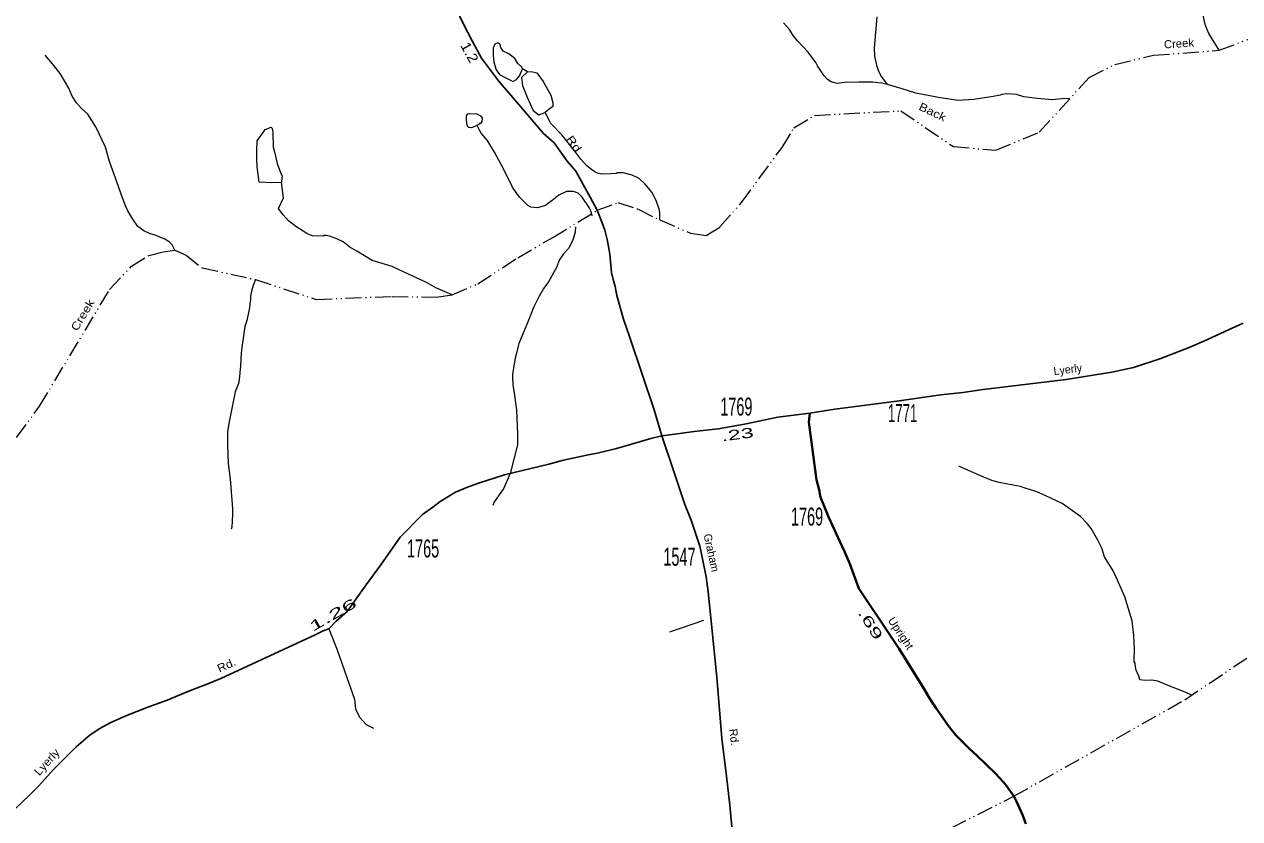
# Model space of a CAD drawing. Extents: x 449235 to 502391, y 194788 to 235774.
# Drawn here: x 455504 to 458542, y 212396 to 214381 of the extents above; entities that cross this region are included whole.
import ezdxf
from ezdxf.enums import TextEntityAlignment as Align

# ---------------------------------------------------------------- set-up
doc = ezdxf.new("R2010")
doc.units = 0
doc.header["$LTSCALE"] = 8
doc.linetypes.add('DASH_DOUBLE_DOT', pattern=[9.2, 5, -1.2, 0.3, -1.2, 0.3, -1.2])
for name, color, linetype, lineweight in [('11', 7, 'Continuous', 13), ('17', 7, 'Continuous', 40), ('32', 7, 'Continuous', 25), ('35', 7, 'Continuous', 13), ('59', 7, 'DASH_DOUBLE_DOT', 13), ('62', 7, 'Continuous', 13), ('8', 7, 'Continuous', 25)]:
    doc.layers.add(name, color=color, linetype=linetype, lineweight=lineweight)
doc.layers.add('21', color=7, linetype='Continuous')

msp = doc.modelspace()

# ---------------------------------------------------------------- linework, layer by layer
at = {"layer": '32'}
for points in [[(456935.898, 213916.193), (456918.872, 213949.042), (456882.719, 214014.323), (456860.899, 214039.341), (456828.529, 214084.948), (456802.137, 214108.172), (456715.652, 214209.896), (456698.242, 214229.005), (456689.818, 214239.683), (456646.575, 214296.447), (456623.574, 214340.071), (456601.111, 214382.784), (456575.277, 214437.3), (456528.726, 214524.708), (456510.755, 214556.18), (456486.664, 214603.115), (456467.008, 214640.208), (456413.341, 214735.928), (456358.361, 214840.298), (456336.393, 214882.468), (456299.052, 214954.278), (456287.075, 214983.612), (456280.897, 214994.29)], [(457097.477, 213352.789), (457078.329, 213417.54), (457018.118, 213598.194), (457001.719, 213643.834), (456985.432, 213703.408), (456980.675, 213725.33), (456976.101, 213743.537), (456971.954, 213760.733), (456967.501, 213806.493), (456964.311, 213825.927), (456961.194, 213843.476), (456955.034, 213866.593), (456948.655, 213884.577), (456935.898, 213916.193)], [(457467.439, 213409.238), (457529.719, 213418.715), (457685.413, 213439.055), (457794.778, 213454.536), (457849.679, 213461.052), (457900.996, 213468.25), (458108.566, 213493.277), (458222.809, 213511.709), (458276.961, 213523.424), (458342.896, 213544.722), (458416.24, 213573.555), (458452.412, 213588.866), (458514.342, 213617.258), (458551.161, 213634.386)], [(457467.439, 213409.238), (457388.062, 213398.824), (457304.706, 213382.014), (457238.438, 213370.211), (457178.347, 213362.905), (457130.05, 213356.723), (457097.477, 213352.789)], [(455482.973, 212421.445), (455517.061, 212454.363), (455540.039, 212477.748), (455577.335, 212518.531), (455633.791, 212574.846), (455669.048, 212605.302), (455693.098, 212621.345), (455718.938, 212635.462), (455758.255, 212652.478), (455812.863, 212674.675), (455861.336, 212692.056), (455896.738, 212707.15), (455928.249, 212719.555), (455958.297, 212730.598), (455995.137, 212745.773), (456231.235, 212854.847), (456251.066, 212864.89), (456265.274, 212870.46), (456283.711, 212888.911), (456311.342, 212913.281), (456356.331, 212976.424), (456395.502, 213029.757), (456443.829, 213099.084), (456499.844, 213155.68), (456525.562, 213174.03), (456543.908, 213188.542), (456582.125, 213211.497), (456611.601, 213224.442), (456639.187, 213234.376), (456704.687, 213255.316), (456815.429, 213281.626), (456852.1, 213291.437), (456910.251, 213303.894), (456940.578, 213310.076), (456984.382, 213320.754), (457007.969, 213327.498), (457070.147, 213346.016), (457097.477, 213352.789)], [(457294.777, 212160.157), (457288.404, 212202.705), (457267.892, 212429.095), (457259.113, 212501.792), (457248.074, 212595.677), (457235.099, 212749.478), (457221.21, 212889.247), (457213.114, 212962.54), (457208.133, 212999.785), (457199.652, 213044.968), (457192.731, 213076.763), (457171.169, 213141.451), (457155.186, 213181.099), (457126.518, 213265.602), (457097.477, 213352.789)]]:
    msp.add_lwpolyline(points, dxfattribs=at)
at = {"layer": '32', "lineweight": 40}
for points in [[(457977.482, 212451.737), (457956.504, 212480.704), (457942.738, 212496.718), (457930.741, 212509.708), (457886.238, 212552.995), (457866.997, 212569.729), (457845.356, 212591.391), (457832.748, 212604.332), (457815.973, 212625.347), (457782.531, 212672.742), (457766.554, 212697.034), (457752.698, 212720.674), (457691.329, 212819.744), (457669.249, 212852.942), (457590.054, 212970.576), (457567.505, 213032.561), (457554.524, 213063.258), (457537.461, 213099.538), (457514.307, 213150.247), (457502.145, 213180.882), (457494.465, 213199.273), (457490.954, 213217.553), (457484.188, 213242.264), (457464.848, 213387.023), (457467.439, 213409.238)], [(458007.582, 212382.452), (457999.952, 212403.282), (457988.7, 212429.004), (457984.021, 212438.302), (457977.482, 212451.737)]]:
    msp.add_lwpolyline(points, dxfattribs=at)
at = {"layer": '35'}
msp.add_line((457117.42, 212862.343), (457202.512, 212891.911), dxfattribs=at)
msp.add_lwpolyline([(456265.274, 212870.46), (456286.018, 212817.382), (456310.659, 212748.397), (456329.096, 212694.463), (456331.933, 212670.334), (456341.861, 212649.044), (456358.881, 212630.592), (456377.318, 212622.076)], dxfattribs=at)
at = {"layer": '59'}
for points in [[(455484.875, 213348.703), (455542.156, 213426.578), (455717.438, 213718.203), (455771.688, 213776.141), (455815.281, 213803.266), (455851.25, 213812.547), (455880.75, 213816.281), (455908.561, 213804.196), (455948.586, 213772.287), (456082.375, 213742.875), (456233.711, 213693.592), (456423.656, 213700.953), (456534, 213699.172), (456573.667, 213704.818), (456637.564, 213732.578), (456737.625, 213797.672), (456825.208, 213848.421), (456935.898, 213916.193), (456987.84, 213935.394), (457038.747, 213919.069), (457092.438, 213892.031), (457169.035, 213858.976), (457208.844, 213853.203), (457242.864, 213874.457), (457296.625, 213935.469), (457398.125, 214073.485), (457428.006, 214122.507), (457479.334, 214153.468), (457695.193, 214164.727), (457826.346, 214075.397), (457932.518, 214066.249), (458040.8, 214111.284), (458165.938, 214248.094), (458229.938, 214280.828), (458326.875, 214303.875), (458490.812, 214316.062), (458571.746, 214346.573)], [(457493.83, 212206.836), (457977.482, 212451.737), (458404.688, 212692.578), (458575.923, 212807.861)]]:
    msp.add_lwpolyline(points, dxfattribs=at)
at = {"layer": '62'}
msp.add_line((456762.278, 214262.667), (456749.6, 214269.739), dxfattribs=at)
for points in [[(458490.812, 214316.062), (458465.281, 214358.203), (458456.719, 214377.672), (458453.312, 214392.266), (458445.844, 214431.672), (458433.375, 214483.078), (458431.094, 214492.86), (458424.094, 214531.141), (458412.875, 214565.094), (458389.562, 214625.235), (458386.219, 214642.36), (458381.594, 214657.062), (458356.625, 214726.375), (458348.438, 214745.406), (458337.844, 214767.547), (458320.719, 214799.547), (458291.438, 214849.953), (458278, 214864.922)], [(457662.062, 214230.906), (457645.188, 214253.11), (457639.281, 214265.406), (457635.812, 214275.219), (457630, 214301.469), (457629.156, 214321.375), (457635.594, 214399.485)], [(457662.062, 214230.906), (457647.875, 214233.562), (457638.75, 214234.953), (457624.75, 214236.438), (457591.219, 214236.453), (457554.625, 214235.328), (457536.281, 214233.235), (457521.125, 214237.172), (457512.062, 214242.828), (457503.094, 214252.141), (457487.094, 214277.422), (457482.969, 214285.422), (457463.312, 214311.375), (457437, 214339.891), (457426.25, 214353.5), (457416.75, 214367.688), (457401.812, 214384.422)], [(455880.75, 213816.281), (455873.719, 213829.75), (455866.562, 213837.203), (455855.094, 213844.11), (455830.875, 213853.719), (455818.75, 213856.985), (455803.031, 213865.203), (455787.969, 213875.344), (455775.5, 213893.75), (455763.062, 213914.688), (455757.188, 213926.985), (455754.281, 213934.36), (455746.125, 213956.438), (455739.156, 213976.062), (455717.438, 214038.391), (455706.781, 214074.141), (455683.281, 214124.547), (455662.5, 214156.61), (455647.344, 214170.485), (455634.375, 214185.172), (455623.688, 214201.203), (455615.5, 214221.469), (455593.594, 214257.828), (455574.531, 214282.547), (455556.625, 214303.61)], [(456762.278, 214262.667), (456747.037, 214248.108), (456749.115, 214228.002), (456760.892, 214198.884), (456776.133, 214165.605), (456789.988, 214154.513), (456806.469, 214160.36)], [(456762.278, 214262.667), (456771.284, 214263.361), (456785.139, 214259.894), (456801.072, 214237.708), (456820.47, 214203.737), (456825.319, 214185.018), (456825.319, 214175.312), (456816.313, 214169.072), (456806.469, 214160.36)], [(458116.469, 214195.641), (458097.75, 214194.578), (458073.312, 214192.61), (458035.594, 214195.766), (458002.719, 214200.047), (457983.938, 214205.266), (457960.188, 214206.938), (457947.969, 214205.953), (457943.031, 214203.61), (457925.906, 214200.281), (457877.562, 214193.406), (457837.938, 214190.969), (457789.312, 214197.985), (457732.188, 214208.812), (457698.031, 214219.672), (457662.062, 214230.906)], [(457092.438, 213892.031), (457092.719, 213909.016), (457091.656, 213916.344), (457083.531, 213940.875), (457072.344, 213961.797), (457056.219, 213981.594), (457040.625, 213995.703), (457023.719, 214004.141), (457000.625, 214009.453), (456986, 214009.735), (456983.531, 214008.547), (456971.344, 214007.562), (456949.375, 214006.766), (456939.625, 214008.172), (456932.375, 214010.735), (456922.719, 214017.016), (456909.5, 214028.235), (456894.812, 214043.828), (456883.062, 214060.875), (456848.094, 214104.938), (456820.531, 214133.469), (456817.562, 214137.797), (456806.469, 214160.36)], [(456923.625, 213902.5), (456920.875, 213913.485), (456916.156, 213923.328), (456898.938, 213949.235), (456888.156, 213959.188), (456876.656, 213963.062), (456866.875, 213963.25), (456859.562, 213962.781), (456839.906, 213954.016), (456823.812, 213940.906), (456806.5, 213927.844), (456786.906, 213922.125), (456769.844, 213923.656), (456762.625, 213928.062), (456742.25, 213949.156), (456735.094, 213957.828), (456724.406, 213973.86), (456713.844, 213996.61), (456696.156, 214031.047), (456679.625, 214061.828), (456661.281, 214091.406), (456646.344, 214109.36), (456641.594, 214116.766), (456636.312, 214127.828)], [(456573.667, 213704.818), (456532.735, 213722.241), (456509.203, 213736.084), (456440.885, 213767.094), (456423.354, 213775.344), (456373.625, 213791.047), (456335, 213813.703), (456317.906, 213824.25), (456301.281, 213837.5), (456285.562, 213845.11), (456267.375, 213851.547), (456258.875, 213852.922), (456254, 213853.016), (456251.531, 213851.844), (456224.719, 213852.344), (456219.875, 213853.656), (456210.188, 213858.11), (456182.469, 213875.688), (456164.406, 213890.047), (456151.281, 213904.906), (456139.375, 213920.969), (456151.856, 213947.045), (456147.4, 213985.842)], [(456881.562, 213874.547), (456880.938, 213861.86), (456877, 213847.312), (456874.438, 213840.047), (456864.344, 213820.75), (456851.906, 213807.578), (456840.656, 213791.953), (456835.312, 213775.078), (456814.094, 213737.625), (456802.812, 213721.391), (456790.25, 213699.703), (456777.594, 213674.969), (456762.25, 213635.047), (456740.594, 213583.078), (456737.969, 213573.375), (456734.062, 213558.828), (456731.406, 213546.703), (456728.719, 213532.125), (456724.562, 213505.406), (456724.5, 213500.531), (456725.344, 213479.797), (456728.625, 213459.031), (456734.594, 213417.485), (456736.562, 213356.531), (456736.688, 213329.735), (456728.125, 213294.562), (456718.938, 213258.188), (456702.438, 213221.938), (456678.031, 213185.86), (456674.844, 213178.61)], [(456082.375, 213742.875), (456076.188, 213728.453), (456072.25, 213713.906), (456069.594, 213701.766), (456069.438, 213692.031), (456068.031, 213682.312), (456066.625, 213672.594), (456065.281, 213665.297), (456059.969, 213641.031), (456055.531, 213625.578), (456047.812, 213573.641), (456046.312, 213559.047), (456044.531, 213527.406), (456041.469, 213492.75), (456039.469, 213483.031), (456031.5, 213462.469), (456016.438, 213387.219), (456013.75, 213373.266), (456012.312, 213361.11), (456011.719, 213328.828), (456013.344, 213283.719), (456018.75, 213244.625), (456024.75, 213170.203), (456024.469, 213155.578), (456022.688, 213123.938), (456021.406, 213119.094)], [(458421.353, 212704.152), (458405.978, 212711.808), (458367.61, 212726.589), (458337.785, 212739.496), (458322.47, 212741.916), (458306.349, 212741.109), (458292.645, 212742.723), (458290.227, 212751.596), (458282.973, 212766.923), (458281.36, 212774.99), (458280.554, 212783.864), (458278.719, 212788.828), (458279.281, 212820.5), (458277.438, 212853.422), (458273.219, 212890.062), (458254.781, 212950.11), (458233.094, 212999.25), (458225.469, 213015.235), (458204.125, 213049.75), (458197.188, 213071.812), (458187.781, 213091.485), (458170.656, 213121.047), (458161.688, 213132.188), (458144.344, 213150.781), (458097.969, 213183.344), (458055.656, 213203.641), (458035.094, 213212.562), (458003.562, 213222.906), (457993.875, 213225.516), (457975.812, 213228.766), (457941, 213235.656), (457922.812, 213240.875), (457902.844, 213249.172), (457864.094, 213265.75), (457839.906, 213276.562)]]:
    msp.add_lwpolyline(points, dxfattribs=at)
for points in [[(456742.118, 214251.99), (456749.6, 214269.739), (456747.938, 214274.176), (456737.961, 214283.05), (456729.926, 214295.807), (456714.962, 214307.454), (456701.384, 214314.11), (456695.287, 214322.984), (456693.071, 214332.136), (456687.529, 214334.354), (456680.601, 214331.026), (456675.89, 214321.32), (456676.444, 214304.126), (456677.553, 214286.101), (456683.926, 214267.52), (456692.239, 214255.873), (456706.372, 214248.108), (456719.395, 214241.175), (456724.938, 214238.124), (456734.359, 214243.393)], [(456636.312, 214127.828), (456622.188, 214122.61), (456614.906, 214123.36), (456613.094, 214125.219), (456610.188, 214132.578), (456609.188, 214144.781), (456609.312, 214152.094), (456613.062, 214156.891), (456616.125, 214158.062), (456635.031, 214157.703), (456644.656, 214152.031), (456648.219, 214146.485), (456648.062, 214137.953), (456644.938, 214133.75)], [(456122.001, 213984.504), (456091.254, 213986.288), (456086.138, 214024.732), (456085.138, 214045.7), (456085.016, 214063.882), (456086.353, 214090.193), (456101.281, 214110.547), (456106.405, 214118.287), (456121.11, 214124.085), (456123.069, 214121.913), (456124.674, 214117.395), (456125.566, 214109.368), (456126.3, 214074.361), (456129.737, 214062.111), (456135.814, 214033.112), (456144.281, 214010.369), (456148.291, 214001.45), (456147.761, 213996.956), (456147.4, 213985.842)]]:
    msp.add_lwpolyline(points, close=True, dxfattribs=at)

# ---------------------------------------------------------------- texts
at = {"layer": '11'}
for s, rotation, width, p in [('Rd.', 304.869, 1.25, (456872.327, 214072.852)), ('Upright', 303.628, 1.05, (457686.872, 212853.531)), ('Rd.', 23.86, 1.15, (456013.529, 212770.31)), ('Lyerly', 47.557, 1.1, (455567.921, 212530.464))]:
    msp.add_text(s, height=20, rotation=rotation, dxfattribs=dict(at, width=width)).set_placement(p, align=Align.CENTER)
for s, rotation, p in [('Lyerly', 6.875, (458113.462, 213508.528)), ('Graham', 282.28, (457212.108, 213058.267)), ('Rd.', 276.847, (457268.36, 212598.296))]:
    msp.add_text(s, height=20, rotation=rotation, dxfattribs=at).set_placement(p, align=Align.CENTER)
at = {"layer": '17'}
for s, rotation, width, p in [('1.2', 298.745, 1.15, (456606.037, 214304.984)), ('.23', 7.521, 1.75, (457288.337, 213343.722)), ('1.26', 29.908, 2, (456281.644, 212894.667)), ('.69', 301.705, 1.8, (457608.663, 212874.909))]:
    msp.add_text(s, height=25, rotation=rotation, dxfattribs=dict(at, width=width)).set_placement(p, align=Align.CENTER)
at = {"layer": '21'}
for s, rotation, width, p in [('Creek', 3.801, 1.05, (458390.906, 214323.162)), ('Back', 334.457, 1.2, (457770.185, 214153.073)), ('Creek', 58.992, 1.2, (455658.394, 213649.086))]:
    msp.add_text(s, height=20, rotation=rotation, dxfattribs=dict(at, width=width)).set_placement(p, align=Align.CENTER)
at = {"layer": '8'}
for s, width, p in [('1769', 0.6, (457283.981, 213403.145)), ('1771', 0.55, (457699.569, 213386.671)), ('1769', 0.6, (457460.695, 213128.143)), ('1765', 0.6, (456500.985, 213048.404)), ('1547', 0.6, (457141.68, 213027.788))]:
    msp.add_text(s, height=45, dxfattribs=dict(at, width=width)).set_placement(p, align=Align.CENTER)

doc.saveas('drawing.dxf')
